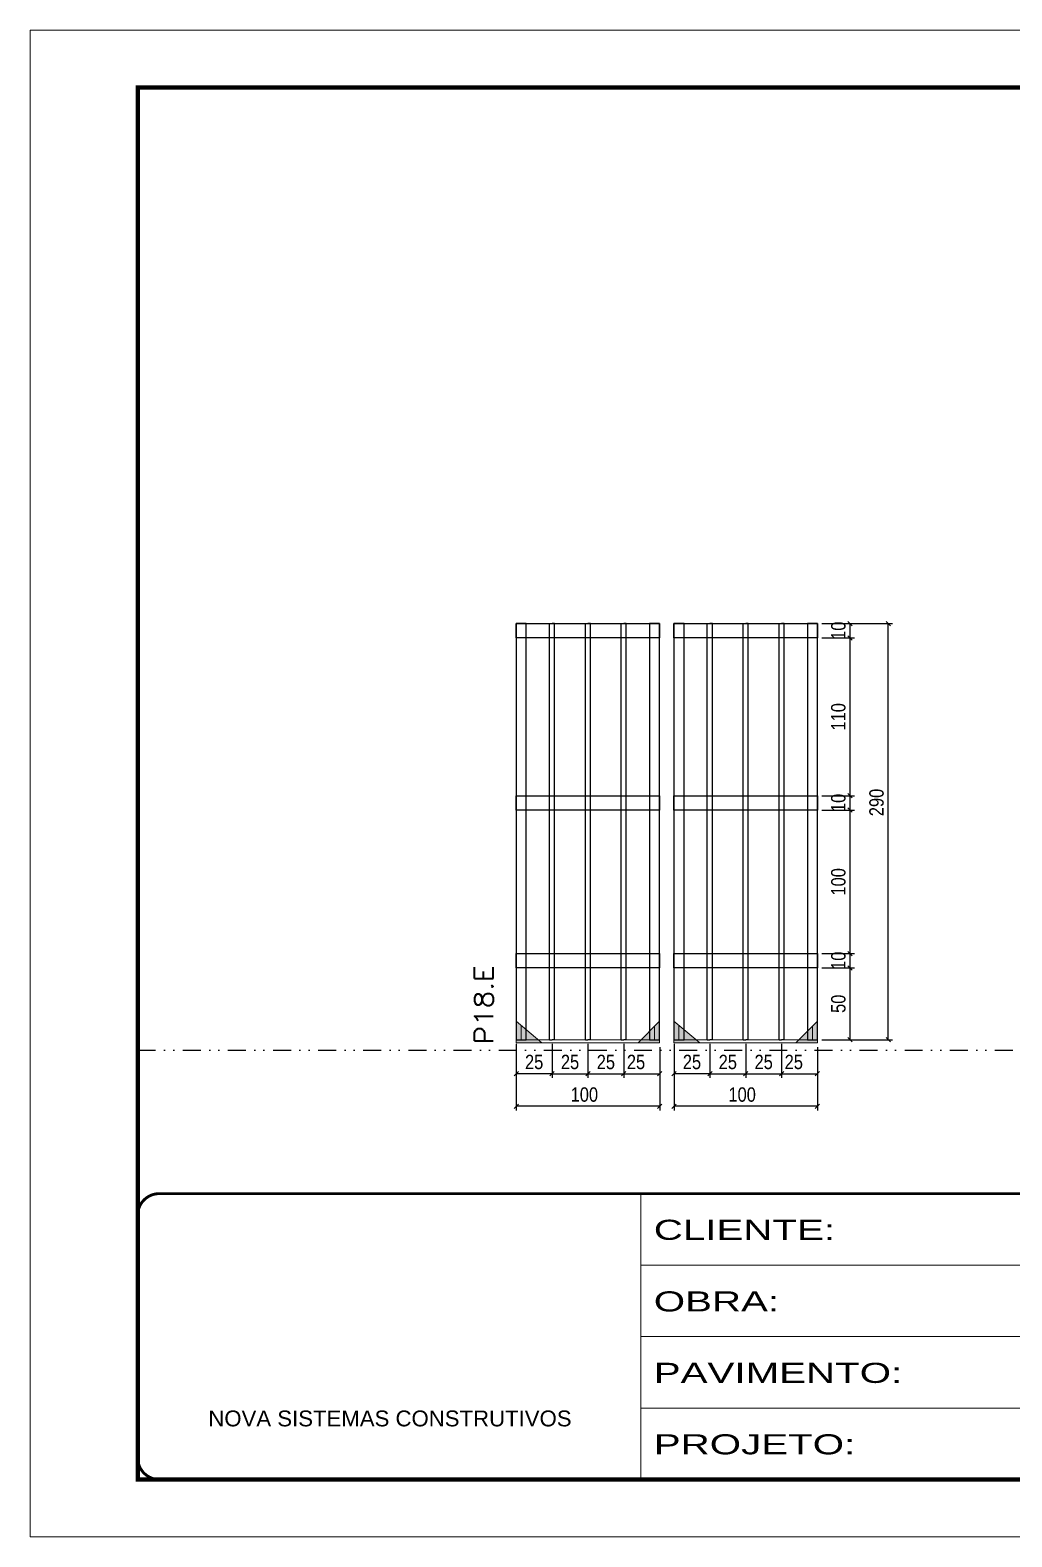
# Model space of a CAD drawing. Extents: x 14400 to 27878, y -21631 to 6985.
# Drawn here: x 14413 to 15098, y 1340 to 2390 of the extents above; entities that cross this region are included whole.
import ezdxf

# ---------------------------------------------------------------- set-up
doc = ezdxf.new("R2010")
doc.units = 0
for name, pattern in [('CONTINUO', [0]), ('DASHED', [0.75, 0.5, -0.25]), ('DIVIDE2', [0.625, 0.25, -0.125, 0, -0.125, 0, -0.125]), ('HIDDEN', [0.375, 0.25, -0.125])]:
    doc.linetypes.add(name, pattern=pattern)
for name, color, linetype in [('COTA', 241, 'Continuous'), ('Nível', 160, 'Continuous'), ('SARR_2.2x10', 60, 'Continuous'), ('SARR_3.5x7', 81, 'Continuous'), ('SARR_7x7', 40, 'Continuous')]:
    doc.layers.add(name, color=color, linetype=linetype)
for name, color, linetype, lineweight in [('Folhas', 255, 'Continuous', 9), ('Madeira', 126, 'Continuous', 18), ('Sarr 2.2x7', 40, 'Continuous', 9), ('SARRAFO DE PRESSAO', 251, 'DASHED', 9), ('Texto Seção', 7, 'Continuous', 15)]:
    doc.layers.add(name, color=color, linetype=linetype, lineweight=lineweight)
doc.styles.add('ARIAL', font='arial.ttf')
doc.styles.add('COTA TECNICA', font='techl___.ttf', dxfattribs={"height": 10})
doc.styles.add('REGUA-120', font='ROMANS.shx', dxfattribs={"height": 15})
doc.styles.add('Tecnologia', font='')
doc.styles.get('Tecnologia').set_extended_font_data('Forgotten Futurist')
doc.dimstyles.new('PAINEL', dxfattribs={"dimtxt": 10, "dimasz": 3, "dimexe": 3, "dimexo": 3, "dimgap": 3, "dimtad": 1, "dimdec": 1, "dimzin": 12, "dimdsep": 46, "dimtxsty": 'COTA TECNICA', "dimblk1": 'OBLIQUE', "dimblk2": 'OBLIQUE', "dimsah": 1, "dimcen": 0.9, "dimclrd": 4, "dimclre": 4, "dimclrt": 240, "dimadec": 1, "dimazin": 3, "dimtfac": 1, "dimtdec": 1, "dimtmove": 0, "dimatfit": 3, "dimfxl": 1, "dimtolj": 1, "dimtzin": 12, "dimarcsym": 0})

# ---------------------------------------------------------------- blocks, each defined once
blk = doc.blocks.new('9999999999')
at = {"color": 30, "linetype": 'CONTINUO'}
for p, q in [((98564.6, 34230.2), (98564.6, 34429.4)), ((98564.6, 34379.6), (99584, 34379.6)), ((98564.6, 34329.8), (99488, 34329.8)), ((98564.6, 34280), (99488, 34280))]:
    blk.add_line(p, q, dxfattribs=at)
at = {"color": 30, "linetype": 'CONTINUO', "const_width": 2}
blk.add_lwpolyline([(99584, 34230.2), (99584, 34414.4, 0.414214), (99569, 34429.4), (98229, 34429.4, 0.414214), (98214, 34414.4), (98214, 34245.2, 0.414214), (98229, 34230.2), (99584, 34230.2)], format="xyb", dxfattribs=at)
at = {"layer": 'Folhas'}
blk.add_lwpolyline([(98139, 34190.2), (99624, 34190.2), (99624, 35240.2), (98139, 35240.2)], close=True, dxfattribs=at)
at = {"layer": 'Folhas', "color": 30, "const_width": 3}
blk.add_lwpolyline([(98214, 34230.2), (99584, 34230.2), (99584, 35200.2), (98214, 35200.2)], close=True, dxfattribs=at)
at = {"color": 7, "linetype": 'Continuous', "ltscale": 5, "style": 'ARIAL'}
blk.add_text('NOVA SISTEMAS CONSTRUTIVOS', height=11.059, dxfattribs=at).set_placement((98263.2, 34267.2))
at = {"layer": 'Folhas', "color": 7, "style": 'Tecnologia', "width": 1.5}
for s, p in [('CLIENTE:', (98573.7, 34397.2)), ('OBRA:', (98573.7, 34347.3)), ('PAVIMENTO:', (98573.7, 34297.5)), ('PROJETO:', (98573.7, 34247.7))]:
    blk.add_text(s, height=14, dxfattribs=at).set_placement(p)
blk = doc.blocks.new('_Oblique')
at = {"color": 0, "linetype": 'ByBlock', "lineweight": -2}
blk.add_line((-0.5, -0.5), (0.5, 0.5), dxfattribs=at)
blk = doc.blocks.new('*D6464')
at = {"layer": 'COTA', "color": 4, "lineweight": -2, "transparency": 16777216}
for p, q in [((14862.3, 1668.7), (14862.3, 1637.5)), ((14962.3, 1668.7), (14962.3, 1637.5)), ((14962.3, 1640.5), (14862.3, 1640.5))]:
    blk.add_line(p, q, dxfattribs=at)
at = {"layer": 'Defpoints', "color": 0, "transparency": 16777216}
for p in [(14862.3, 1671.7), (14962.3, 1671.7), (14862.3, 1640.5)]:
    blk.add_point(p, dxfattribs=at)
at = {"layer": 'COTA', "color": 4, "lineweight": -2, "transparency": 16777216, "xscale": 3, "yscale": 3, "zscale": 3, "rotation": 180}
blk.add_blockref('_Oblique', (14862.3, 1640.5), dxfattribs=at)
at = {"layer": 'COTA', "color": 4, "lineweight": -2, "transparency": 16777216, "xscale": 3, "yscale": 3, "zscale": 3}
blk.add_blockref('_Oblique', (14962.3, 1640.5), dxfattribs=at)
at = {"layer": 'COTA', "color": 240, "transparency": 16777216, "insert": (14909.8, 1648.6), "char_height": 10, "attachment_point": 5, "style": 'COTA TECNICA'}
blk.add_mtext('\\A1;100', dxfattribs=at)
blk = doc.blocks.new('*D6465')
at = {"layer": 'COTA', "color": 4, "lineweight": -2, "transparency": 16777216}
for p, q in [((14862.3, 1683.9), (14862.3, 1660.2)), ((14887.3, 1683.9), (14887.3, 1660.2)), ((14887.3, 1663.2), (14862.3, 1663.2))]:
    blk.add_line(p, q, dxfattribs=at)
at = {"layer": 'Defpoints', "color": 0, "transparency": 16777216}
for p in [(14862.3, 1686.9), (14887.3, 1686.9), (14862.3, 1663.2)]:
    blk.add_point(p, dxfattribs=at)
at = {"layer": 'COTA', "color": 4, "lineweight": -2, "transparency": 16777216, "xscale": 3, "yscale": 3, "zscale": 3, "rotation": 180}
blk.add_blockref('_Oblique', (14862.3, 1663.2), dxfattribs=at)
at = {"layer": 'COTA', "color": 4, "lineweight": -2, "transparency": 16777216, "xscale": 3, "yscale": 3, "zscale": 3}
blk.add_blockref('_Oblique', (14887.3, 1663.2), dxfattribs=at)
at = {"layer": 'COTA', "color": 240, "transparency": 16777216, "insert": (14874.8, 1671.3), "char_height": 10, "attachment_point": 5, "style": 'COTA TECNICA'}
blk.add_mtext('\\A1;25', dxfattribs=at)
blk = doc.blocks.new('*D6466')
at = {"layer": 'COTA', "color": 4, "lineweight": -2, "transparency": 16777216}
for p, q in [((14937.3, 1683.9), (14937.3, 1660.2)), ((14962.3, 1681.7), (14962.3, 1660.2)), ((14937.3, 1663.2), (14962.3, 1663.2))]:
    blk.add_line(p, q, dxfattribs=at)
at = {"layer": 'Defpoints', "color": 0, "transparency": 16777216}
for p in [(14937.3, 1686.9), (14962.3, 1684.7), (14962.3, 1663.2)]:
    blk.add_point(p, dxfattribs=at)
at = {"layer": 'COTA', "color": 4, "lineweight": -2, "transparency": 16777216, "xscale": 3, "yscale": 3, "zscale": 3, "rotation": 180}
blk.add_blockref('_Oblique', (14937.3, 1663.2), dxfattribs=at)
at = {"layer": 'COTA', "color": 4, "lineweight": -2, "transparency": 16777216, "xscale": 3, "yscale": 3, "zscale": 3}
blk.add_blockref('_Oblique', (14962.3, 1663.2), dxfattribs=at)
at = {"layer": 'COTA', "color": 240, "transparency": 16777216, "insert": (14945.8, 1671.3), "char_height": 10, "attachment_point": 5, "style": 'COTA TECNICA'}
blk.add_mtext('\\A1;25', dxfattribs=at)
blk = doc.blocks.new('*D6467')
at = {"layer": 'COTA', "color": 4, "lineweight": -2, "transparency": 16777216}
for p, q in [((14887.3, 1683.9), (14887.3, 1660.2)), ((14912.3, 1683.9), (14912.3, 1660.2)), ((14887.3, 1663.2), (14912.3, 1663.2))]:
    blk.add_line(p, q, dxfattribs=at)
at = {"layer": 'Defpoints', "color": 0, "transparency": 16777216}
for p in [(14887.3, 1686.9), (14912.3, 1686.9), (14912.3, 1663.2)]:
    blk.add_point(p, dxfattribs=at)
at = {"layer": 'COTA', "color": 4, "lineweight": -2, "transparency": 16777216, "xscale": 3, "yscale": 3, "zscale": 3, "rotation": 180}
blk.add_blockref('_Oblique', (14887.3, 1663.2), dxfattribs=at)
at = {"layer": 'COTA', "color": 4, "lineweight": -2, "transparency": 16777216, "xscale": 3, "yscale": 3, "zscale": 3}
blk.add_blockref('_Oblique', (14912.3, 1663.2), dxfattribs=at)
at = {"layer": 'COTA', "color": 240, "transparency": 16777216, "insert": (14899.8, 1671.3), "char_height": 10, "attachment_point": 5, "style": 'COTA TECNICA'}
blk.add_mtext('\\A1;25', dxfattribs=at)
blk = doc.blocks.new('*D6468')
at = {"layer": 'COTA', "color": 4, "lineweight": -2, "transparency": 16777216}
for p, q in [((14965.3, 1736.9), (14988, 1736.9)), ((14985, 1686.9), (14985, 1736.9)), ((14965.3, 1686.9), (14988, 1686.9))]:
    blk.add_line(p, q, dxfattribs=at)
at = {"layer": 'Defpoints', "color": 0, "transparency": 16777216}
for p in [(14962.3, 1736.9), (14985, 1736.9), (14962.3, 1686.9)]:
    blk.add_point(p, dxfattribs=at)
at = {"layer": 'COTA', "color": 4, "lineweight": -2, "transparency": 16777216, "xscale": 3, "yscale": 3, "zscale": 3}
for p, rotation in [((14985, 1736.9), 90), ((14985, 1686.9), 270)]:
    blk.add_blockref('_Oblique', p, dxfattribs=dict(at, rotation=rotation))
at = {"layer": 'COTA', "color": 240, "transparency": 16777216, "insert": (14976.9, 1711.9), "char_height": 10, "attachment_point": 5, "rotation": 90, "style": 'COTA TECNICA'}
blk.add_mtext('\\A1;50', dxfattribs=at)
blk = doc.blocks.new('*D6469')
at = {"layer": 'COTA', "color": 4, "lineweight": -2, "transparency": 16777216}
for p, q in [((14912.3, 1683.9), (14912.3, 1660.2)), ((14937.3, 1683.9), (14937.3, 1660.2)), ((14912.3, 1663.2), (14937.3, 1663.2))]:
    blk.add_line(p, q, dxfattribs=at)
at = {"layer": 'Defpoints', "color": 0, "transparency": 16777216}
for p in [(14912.3, 1686.9), (14937.3, 1686.9), (14937.3, 1663.2)]:
    blk.add_point(p, dxfattribs=at)
at = {"layer": 'COTA', "color": 4, "lineweight": -2, "transparency": 16777216, "xscale": 3, "yscale": 3, "zscale": 3, "rotation": 180}
blk.add_blockref('_Oblique', (14912.3, 1663.2), dxfattribs=at)
at = {"layer": 'COTA', "color": 4, "lineweight": -2, "transparency": 16777216, "xscale": 3, "yscale": 3, "zscale": 3}
blk.add_blockref('_Oblique', (14937.3, 1663.2), dxfattribs=at)
at = {"layer": 'COTA', "color": 240, "transparency": 16777216, "insert": (14924.8, 1671.3), "char_height": 10, "attachment_point": 5, "style": 'COTA TECNICA'}
blk.add_mtext('\\A1;25', dxfattribs=at)
blk = doc.blocks.new('*D6470')
at = {"layer": 'COTA', "color": 4, "lineweight": -2, "transparency": 16777216}
for p, q in [((14965.3, 1746.9), (14988, 1746.9)), ((14985, 1736.9), (14985, 1746.9)), ((14965.3, 1736.9), (14988, 1736.9))]:
    blk.add_line(p, q, dxfattribs=at)
at = {"layer": 'Defpoints', "color": 0, "transparency": 16777216}
for p in [(14962.3, 1746.9), (14985, 1746.9), (14962.3, 1736.9)]:
    blk.add_point(p, dxfattribs=at)
at = {"layer": 'COTA', "color": 4, "lineweight": -2, "transparency": 16777216, "xscale": 3, "yscale": 3, "zscale": 3}
for p, rotation in [((14985, 1746.9), 90), ((14985, 1736.9), 270)]:
    blk.add_blockref('_Oblique', p, dxfattribs=dict(at, rotation=rotation))
at = {"layer": 'COTA', "color": 240, "transparency": 16777216, "insert": (14976.9, 1741.9), "char_height": 10, "attachment_point": 5, "rotation": 90, "style": 'COTA TECNICA'}
blk.add_mtext('\\A1;10', dxfattribs=at)
blk = doc.blocks.new('*D6471')
at = {"layer": 'COTA', "color": 4, "lineweight": -2, "transparency": 16777216}
for p, q in [((14965.3, 1846.9), (14988, 1846.9)), ((14985, 1746.9), (14985, 1846.9)), ((14965.3, 1746.9), (14988, 1746.9))]:
    blk.add_line(p, q, dxfattribs=at)
at = {"layer": 'Defpoints', "color": 0, "transparency": 16777216}
for p in [(14962.3, 1846.9), (14985, 1846.9), (14962.3, 1746.9)]:
    blk.add_point(p, dxfattribs=at)
at = {"layer": 'COTA', "color": 4, "lineweight": -2, "transparency": 16777216, "xscale": 3, "yscale": 3, "zscale": 3}
for p, rotation in [((14985, 1846.9), 90), ((14985, 1746.9), 270)]:
    blk.add_blockref('_Oblique', p, dxfattribs=dict(at, rotation=rotation))
at = {"layer": 'COTA', "color": 240, "transparency": 16777216, "insert": (14976.9, 1796.9), "char_height": 10, "attachment_point": 5, "rotation": 90, "style": 'COTA TECNICA'}
blk.add_mtext('\\A1;100', dxfattribs=at)
blk = doc.blocks.new('*D6472')
at = {"layer": 'COTA', "color": 4, "lineweight": -2, "transparency": 16777216}
for p, q in [((14965.3, 1856.9), (14988, 1856.9)), ((14985, 1846.9), (14985, 1856.9)), ((14965.3, 1846.9), (14988, 1846.9))]:
    blk.add_line(p, q, dxfattribs=at)
at = {"layer": 'Defpoints', "color": 0, "transparency": 16777216}
for p in [(14962.3, 1856.9), (14985, 1856.9), (14962.3, 1846.9)]:
    blk.add_point(p, dxfattribs=at)
at = {"layer": 'COTA', "color": 4, "lineweight": -2, "transparency": 16777216, "xscale": 3, "yscale": 3, "zscale": 3}
for p, rotation in [((14985, 1856.9), 90), ((14985, 1846.9), 270)]:
    blk.add_blockref('_Oblique', p, dxfattribs=dict(at, rotation=rotation))
at = {"layer": 'COTA', "color": 240, "transparency": 16777216, "insert": (14976.9, 1851.9), "char_height": 10, "attachment_point": 5, "rotation": 90, "style": 'COTA TECNICA'}
blk.add_mtext('\\A1;10', dxfattribs=at)
blk = doc.blocks.new('*D6473')
at = {"layer": 'COTA', "color": 4, "lineweight": -2, "transparency": 16777216}
for p, q in [((14965.3, 1976.9), (15014.6, 1976.9)), ((15011.6, 1686.9), (15011.6, 1976.9)), ((14965.3, 1686.9), (15014.6, 1686.9))]:
    blk.add_line(p, q, dxfattribs=at)
at = {"layer": 'Defpoints', "color": 0, "transparency": 16777216}
for p in [(14962.3, 1976.9), (15011.6, 1976.9), (14962.3, 1686.9)]:
    blk.add_point(p, dxfattribs=at)
at = {"layer": 'COTA', "color": 4, "lineweight": -2, "transparency": 16777216, "xscale": 3, "yscale": 3, "zscale": 3}
for p, rotation in [((15011.6, 1976.9), 90), ((15011.6, 1686.9), 270)]:
    blk.add_blockref('_Oblique', p, dxfattribs=dict(at, rotation=rotation))
at = {"layer": 'COTA', "color": 240, "transparency": 16777216, "insert": (15003.5, 1852.2), "char_height": 10, "attachment_point": 5, "rotation": 90, "style": 'COTA TECNICA'}
blk.add_mtext('\\A1;290', dxfattribs=at)
blk = doc.blocks.new('*D6474')
at = {"layer": 'COTA', "color": 4, "lineweight": -2, "transparency": 16777216}
for p, q in [((14752.3, 1668.7), (14752.3, 1637.5)), ((14852.3, 1668.7), (14852.3, 1637.5)), ((14852.3, 1640.5), (14752.3, 1640.5))]:
    blk.add_line(p, q, dxfattribs=at)
at = {"layer": 'Defpoints', "color": 0, "transparency": 16777216}
for p in [(14752.3, 1671.7), (14852.3, 1671.7), (14752.3, 1640.5)]:
    blk.add_point(p, dxfattribs=at)
at = {"layer": 'COTA', "color": 4, "lineweight": -2, "transparency": 16777216, "xscale": 3, "yscale": 3, "zscale": 3, "rotation": 180}
blk.add_blockref('_Oblique', (14752.3, 1640.5), dxfattribs=at)
at = {"layer": 'COTA', "color": 4, "lineweight": -2, "transparency": 16777216, "xscale": 3, "yscale": 3, "zscale": 3}
blk.add_blockref('_Oblique', (14852.3, 1640.5), dxfattribs=at)
at = {"layer": 'COTA', "color": 240, "transparency": 16777216, "insert": (14799.8, 1648.6), "char_height": 10, "attachment_point": 5, "style": 'COTA TECNICA'}
blk.add_mtext('\\A1;100', dxfattribs=at)
blk = doc.blocks.new('*D6475')
at = {"layer": 'COTA', "color": 4, "lineweight": -2, "transparency": 16777216}
for p, q in [((14752.3, 1683.9), (14752.3, 1660.2)), ((14777.3, 1683.9), (14777.3, 1660.2)), ((14777.3, 1663.2), (14752.3, 1663.2))]:
    blk.add_line(p, q, dxfattribs=at)
at = {"layer": 'Defpoints', "color": 0, "transparency": 16777216}
for p in [(14752.3, 1686.9), (14777.3, 1686.9), (14752.3, 1663.2)]:
    blk.add_point(p, dxfattribs=at)
at = {"layer": 'COTA', "color": 4, "lineweight": -2, "transparency": 16777216, "xscale": 3, "yscale": 3, "zscale": 3, "rotation": 180}
blk.add_blockref('_Oblique', (14752.3, 1663.2), dxfattribs=at)
at = {"layer": 'COTA', "color": 4, "lineweight": -2, "transparency": 16777216, "xscale": 3, "yscale": 3, "zscale": 3}
blk.add_blockref('_Oblique', (14777.3, 1663.2), dxfattribs=at)
at = {"layer": 'COTA', "color": 240, "transparency": 16777216, "insert": (14764.8, 1671.3), "char_height": 10, "attachment_point": 5, "style": 'COTA TECNICA'}
blk.add_mtext('\\A1;25', dxfattribs=at)
blk = doc.blocks.new('*D6476')
at = {"layer": 'COTA', "color": 4, "lineweight": -2, "transparency": 16777216}
for p, q in [((14827.3, 1683.9), (14827.3, 1660.2)), ((14852.3, 1681.7), (14852.3, 1660.2)), ((14827.3, 1663.2), (14852.3, 1663.2))]:
    blk.add_line(p, q, dxfattribs=at)
at = {"layer": 'Defpoints', "color": 0, "transparency": 16777216}
for p in [(14827.3, 1686.9), (14852.3, 1684.7), (14852.3, 1663.2)]:
    blk.add_point(p, dxfattribs=at)
at = {"layer": 'COTA', "color": 4, "lineweight": -2, "transparency": 16777216, "xscale": 3, "yscale": 3, "zscale": 3, "rotation": 180}
blk.add_blockref('_Oblique', (14827.3, 1663.2), dxfattribs=at)
at = {"layer": 'COTA', "color": 4, "lineweight": -2, "transparency": 16777216, "xscale": 3, "yscale": 3, "zscale": 3}
blk.add_blockref('_Oblique', (14852.3, 1663.2), dxfattribs=at)
at = {"layer": 'COTA', "color": 240, "transparency": 16777216, "insert": (14835.8, 1671.3), "char_height": 10, "attachment_point": 5, "style": 'COTA TECNICA'}
blk.add_mtext('\\A1;25', dxfattribs=at)
blk = doc.blocks.new('*D6477')
at = {"layer": 'COTA', "color": 4, "lineweight": -2, "transparency": 16777216}
for p, q in [((14777.3, 1683.9), (14777.3, 1660.2)), ((14802.3, 1683.9), (14802.3, 1660.2)), ((14777.3, 1663.2), (14802.3, 1663.2))]:
    blk.add_line(p, q, dxfattribs=at)
at = {"layer": 'Defpoints', "color": 0, "transparency": 16777216}
for p in [(14777.3, 1686.9), (14802.3, 1686.9), (14802.3, 1663.2)]:
    blk.add_point(p, dxfattribs=at)
at = {"layer": 'COTA', "color": 4, "lineweight": -2, "transparency": 16777216, "xscale": 3, "yscale": 3, "zscale": 3, "rotation": 180}
blk.add_blockref('_Oblique', (14777.3, 1663.2), dxfattribs=at)
at = {"layer": 'COTA', "color": 4, "lineweight": -2, "transparency": 16777216, "xscale": 3, "yscale": 3, "zscale": 3}
blk.add_blockref('_Oblique', (14802.3, 1663.2), dxfattribs=at)
at = {"layer": 'COTA', "color": 240, "transparency": 16777216, "insert": (14789.8, 1671.3), "char_height": 10, "attachment_point": 5, "style": 'COTA TECNICA'}
blk.add_mtext('\\A1;25', dxfattribs=at)
blk = doc.blocks.new('*D6478')
at = {"layer": 'COTA', "color": 4, "lineweight": -2, "transparency": 16777216}
for p, q in [((14802.3, 1683.9), (14802.3, 1660.2)), ((14827.3, 1683.9), (14827.3, 1660.2)), ((14802.3, 1663.2), (14827.3, 1663.2))]:
    blk.add_line(p, q, dxfattribs=at)
at = {"layer": 'Defpoints', "color": 0, "transparency": 16777216}
for p in [(14802.3, 1686.9), (14827.3, 1686.9), (14827.3, 1663.2)]:
    blk.add_point(p, dxfattribs=at)
at = {"layer": 'COTA', "color": 4, "lineweight": -2, "transparency": 16777216, "xscale": 3, "yscale": 3, "zscale": 3, "rotation": 180}
blk.add_blockref('_Oblique', (14802.3, 1663.2), dxfattribs=at)
at = {"layer": 'COTA', "color": 4, "lineweight": -2, "transparency": 16777216, "xscale": 3, "yscale": 3, "zscale": 3}
blk.add_blockref('_Oblique', (14827.3, 1663.2), dxfattribs=at)
at = {"layer": 'COTA', "color": 240, "transparency": 16777216, "insert": (14814.8, 1671.3), "char_height": 10, "attachment_point": 5, "style": 'COTA TECNICA'}
blk.add_mtext('\\A1;25', dxfattribs=at)
blk = doc.blocks.new('*D6479')
at = {"layer": 'COTA', "color": 4, "lineweight": -2, "transparency": 16777216}
for p, q in [((14965.3, 1966.9), (14988, 1966.9)), ((14985, 1856.9), (14985, 1966.9)), ((14965.3, 1856.9), (14988, 1856.9))]:
    blk.add_line(p, q, dxfattribs=at)
at = {"layer": 'Defpoints', "color": 0, "transparency": 16777216}
for p in [(14962.3, 1966.9), (14985, 1966.9), (14962.3, 1856.9)]:
    blk.add_point(p, dxfattribs=at)
at = {"layer": 'COTA', "color": 4, "lineweight": -2, "transparency": 16777216, "xscale": 3, "yscale": 3, "zscale": 3}
for p, rotation in [((14985, 1966.9), 90), ((14985, 1856.9), 270)]:
    blk.add_blockref('_Oblique', p, dxfattribs=dict(at, rotation=rotation))
at = {"layer": 'COTA', "color": 240, "transparency": 16777216, "insert": (14976.9, 1911.9), "char_height": 10, "attachment_point": 5, "rotation": 90, "style": 'COTA TECNICA'}
blk.add_mtext('\\A1;110', dxfattribs=at)
blk = doc.blocks.new('*D6480')
at = {"layer": 'COTA', "color": 4, "lineweight": -2, "transparency": 16777216}
for p, q in [((14965.3, 1976.9), (14988, 1976.9)), ((14985, 1966.9), (14985, 1976.9)), ((14965.3, 1966.9), (14988, 1966.9))]:
    blk.add_line(p, q, dxfattribs=at)
at = {"layer": 'Defpoints', "color": 0, "transparency": 16777216}
for p in [(14962.3, 1976.9), (14985, 1976.9), (14962.3, 1966.9)]:
    blk.add_point(p, dxfattribs=at)
at = {"layer": 'COTA', "color": 4, "lineweight": -2, "transparency": 16777216, "xscale": 3, "yscale": 3, "zscale": 3}
for p, rotation in [((14985, 1976.9), 90), ((14985, 1966.9), 270)]:
    blk.add_blockref('_Oblique', p, dxfattribs=dict(at, rotation=rotation))
at = {"layer": 'COTA', "color": 240, "transparency": 16777216, "insert": (14976.9, 1971.9), "char_height": 10, "attachment_point": 5, "rotation": 90, "style": 'COTA TECNICA'}
blk.add_mtext('\\A1;10', dxfattribs=at)

msp = doc.modelspace()

# ---------------------------------------------------------------- hatches: boundary and pattern name
at = {"layer": 'Madeira'}
h = msp.add_hatch(color=252, dxfattribs=at)
h.dxf.hatch_style = 2
h.paths.add_polyline_path([(14752.27, 1699.71), (14752.27, 1684.71), (14770.27, 1684.71)])
h = msp.add_hatch(color=252, dxfattribs=at)
h.dxf.hatch_style = 2
h.paths.add_polyline_path([(14852.27, 1699.71), (14852.27, 1684.71), (14837.27, 1684.71)])
h = msp.add_hatch(color=252, dxfattribs=at)
h.dxf.hatch_style = 2
h.paths.add_polyline_path([(14862.27, 1699.71), (14862.27, 1684.71), (14880.27, 1684.71)])
h = msp.add_hatch(color=252, dxfattribs=at)
h.dxf.hatch_style = 2
h.paths.add_polyline_path([(14962.27, 1699.71), (14962.27, 1684.71), (14947.27, 1684.71)])

# ---------------------------------------------------------------- linework, layer by layer
at = {"layer": 'Madeira', "color": 1, "linetype": 'HIDDEN'}
for p, q in [((14755.77, 1696.21), (14755.77, 1686.91)), ((14755.77, 1696.21), (14755.77, 1686.91)), ((14759.27, 1692.71), (14759.27, 1686.91)), ((14848.77, 1696.21), (14848.77, 1686.91)), ((14848.77, 1696.21), (14848.77, 1686.91)), ((14865.77, 1696.21), (14865.77, 1686.91)), ((14865.77, 1696.21), (14865.77, 1686.91)), ((14869.27, 1692.71), (14869.27, 1686.91)), ((14958.77, 1696.21), (14958.77, 1686.91)), ((14958.77, 1696.21), (14958.77, 1686.91)), ((14762.1, 1686.91), (14752.27, 1686.91)), ((14762.1, 1686.91), (14752.27, 1686.91)), ((14768.07, 1686.91), (14752.27, 1686.91)), ((14839.47, 1686.91), (14852.27, 1686.91)), ((14842.44, 1686.91), (14852.27, 1686.91)), ((14842.44, 1686.91), (14852.27, 1686.91)), ((14872.1, 1686.91), (14862.27, 1686.91)), ((14872.1, 1686.91), (14862.27, 1686.91)), ((14878.07, 1686.91), (14862.27, 1686.91)), ((14949.47, 1686.91), (14962.27, 1686.91)), ((14952.44, 1686.91), (14962.27, 1686.91)), ((14952.44, 1686.91), (14962.27, 1686.91))]:
    msp.add_line(p, q, dxfattribs=at)
at = {"layer": 'Madeira'}
for p, q in [((14752.27, 1686.91), (14752.27, 1684.71)), ((14752.27, 1686.91), (14752.27, 1684.71)), ((14752.27, 1686.91), (14752.27, 1684.71)), ((14862.27, 1686.91), (14862.27, 1684.71)), ((14862.27, 1686.91), (14862.27, 1684.71)), ((14862.27, 1686.91), (14862.27, 1684.71))]:
    msp.add_line(p, q, dxfattribs=at)
at = {"layer": 'Madeira', "color": 0}
for points in [[(14752.27, 1699.71), (14752.27, 1684.71), (14770.27, 1684.71), (14752.27, 1699.71)], [(14852.27, 1699.71), (14852.27, 1684.71), (14837.27, 1684.71), (14852.27, 1699.71)], [(14862.27, 1699.71), (14862.27, 1684.71), (14880.27, 1684.71), (14862.27, 1699.71)], [(14962.27, 1699.71), (14962.27, 1684.71), (14947.27, 1684.71), (14962.27, 1699.71)]]:
    msp.add_lwpolyline(points, dxfattribs=at)
at = {"layer": 'Nível', "color": 4, "linetype": 'DIVIDE2', "ltscale": 50}
msp.add_line((14488.47, 1679.71), (15858.47, 1679.71), dxfattribs=at)
at = {"layer": 'Sarr 2.2x7'}
for points in [[(14852.27, 1686.91), (14752.27, 1686.91), (14752.27, 1684.71), (14852.27, 1684.71)], [(14962.27, 1686.91), (14862.27, 1686.91), (14862.27, 1684.71), (14962.27, 1684.71)]]:
    msp.add_lwpolyline(points, close=True, dxfattribs=at)
at = {"layer": 'SARR_2.2x10'}
for points in [[(14752.27, 1976.88), (14852.27, 1976.87), (14852.27, 1966.87), (14752.27, 1966.88)], [(14862.27, 1976.88), (14962.27, 1976.87), (14962.27, 1966.87), (14862.27, 1966.88)], [(14752.27, 1856.88), (14852.27, 1856.87), (14852.27, 1846.87), (14752.27, 1846.88)], [(14862.27, 1856.88), (14962.27, 1856.87), (14962.27, 1846.87), (14862.27, 1846.88)], [(14752.27, 1746.88), (14852.27, 1746.87), (14852.27, 1736.87), (14752.27, 1736.88)], [(14862.27, 1746.88), (14962.27, 1746.87), (14962.27, 1736.87), (14862.27, 1736.88)]]:
    msp.add_lwpolyline(points, close=True, dxfattribs=at)
at = {"layer": 'SARR_3.5x7'}
for p, q in [((14775.52, 1686.91), (14775.52, 1976.88)), ((14775.52, 1976.88), (14777.27, 1976.88)), ((14779.02, 1976.88), (14777.27, 1976.88)), ((14779.02, 1686.91), (14779.02, 1976.88)), ((14800.52, 1686.91), (14800.52, 1976.88)), ((14800.52, 1976.88), (14802.27, 1976.88)), ((14804.02, 1976.88), (14802.27, 1976.88)), ((14804.02, 1686.91), (14804.02, 1976.88)), ((14825.52, 1686.91), (14825.52, 1976.88)), ((14825.52, 1976.88), (14827.27, 1976.88)), ((14829.02, 1976.88), (14827.27, 1976.88)), ((14829.02, 1686.91), (14829.02, 1976.88)), ((14885.52, 1686.91), (14885.52, 1976.88)), ((14885.52, 1976.88), (14887.27, 1976.88)), ((14889.02, 1976.88), (14887.27, 1976.88)), ((14889.02, 1686.91), (14889.02, 1976.88)), ((14910.52, 1686.91), (14910.52, 1976.88)), ((14910.52, 1976.88), (14912.27, 1976.88)), ((14914.02, 1976.88), (14912.27, 1976.88)), ((14914.02, 1686.91), (14914.02, 1976.88)), ((14935.52, 1686.91), (14935.52, 1976.88)), ((14935.52, 1976.88), (14937.27, 1976.88)), ((14939.02, 1976.88), (14937.27, 1976.88)), ((14939.02, 1686.91), (14939.02, 1976.88)), ((14775.52, 1686.91), (14777.27, 1686.91)), ((14779.02, 1686.91), (14777.27, 1686.91)), ((14800.52, 1686.91), (14802.27, 1686.91)), ((14804.02, 1686.91), (14802.27, 1686.91)), ((14825.52, 1686.91), (14827.27, 1686.91)), ((14829.02, 1686.91), (14827.27, 1686.91)), ((14885.52, 1686.91), (14887.27, 1686.91)), ((14889.02, 1686.91), (14887.27, 1686.91)), ((14910.52, 1686.91), (14912.27, 1686.91)), ((14914.02, 1686.91), (14912.27, 1686.91)), ((14935.52, 1686.91), (14937.27, 1686.91)), ((14939.02, 1686.91), (14937.27, 1686.91))]:
    msp.add_line(p, q, dxfattribs=at)
at = {"layer": 'SARR_7x7'}
for points in [[(14752.27, 1686.91), (14759.27, 1686.91), (14759.27, 1976.88), (14752.27, 1976.88)], [(14845.27, 1686.91), (14852.27, 1686.91), (14852.27, 1976.88), (14845.27, 1976.88)], [(14862.27, 1686.91), (14869.27, 1686.91), (14869.27, 1976.88), (14862.27, 1976.88)], [(14955.27, 1686.91), (14962.27, 1686.91), (14962.27, 1976.88), (14955.27, 1976.88)]]:
    msp.add_lwpolyline(points, close=True, dxfattribs=at)

# ---------------------------------------------------------------- block references
at = {"layer": 'SARRAFO DE PRESSAO', "color": 6, "linetype": 'ByBlock'}
msp.add_blockref('9999999999', (-83725.51, -32849.78), dxfattribs=at)

# ---------------------------------------------------------------- texts
at = {"layer": 'Texto Seção', "style": 'REGUA-120', "width": 1.1}
msp.add_text('P18.E', height=13, rotation=90, dxfattribs=at).set_placement((14736.27, 1683.6))

# ---------------------------------------------------------------- dimensions: what is measured, and where the dimension line sits
at = {"layer": 'COTA'}
for base, p1, p2, angle, picture, middle in [((14984.97, 1976.91), (14962.27, 1966.91), (14962.27, 1976.91), 90, '*D6480', (14984.97, 1971.91)), ((15011.61, 1976.88), (14962.27, 1686.87), (14962.27, 1976.88), 90, '*D6473', (15011.61, 1852.18)), ((14984.97, 1856.91), (14962.27, 1846.91), (14962.27, 1856.91), 90, '*D6472', (14984.97, 1851.91)), ((14984.97, 1746.91), (14962.27, 1736.91), (14962.27, 1746.91), 90, '*D6470', (14984.97, 1741.91)), ((14752.27, 1640.53), (14852.27, 1671.71), (14752.27, 1671.71), 180, '*D6474', (14799.77, 1640.53)), ((14862.27, 1640.53), (14962.27, 1671.71), (14862.27, 1671.71), 180, '*D6464', (14909.77, 1640.53))]:
    dim = msp.add_linear_dim(base=base, p1=p1, p2=p2, angle=angle, dimstyle='PAINEL', override={"dimtmove": 1}, dxfattribs=at)
    dim.commit()
    dim.dimension.update_dxf_attribs({"geometry": picture, "text_midpoint": middle, "dimtype": 160})
for base, p1, p2, angle, picture, middle in [((14984.97, 1966.87), (14962.27, 1856.87), (14962.27, 1966.87), 90, '*D6479', (14976.86, 1911.87)), ((14984.97, 1846.91), (14962.27, 1746.91), (14962.27, 1846.91), 90, '*D6471', (14976.86, 1796.91)), ((14984.97, 1736.91), (14962.27, 1686.91), (14962.27, 1736.91), 90, '*D6468', (14976.86, 1711.91)), ((14752.27, 1663.21), (14777.27, 1686.91), (14752.27, 1686.91), 180, '*D6475', (14764.77, 1671.32)), ((14862.27, 1663.21), (14887.27, 1686.91), (14862.27, 1686.91), 180, '*D6465', (14874.77, 1671.32))]:
    dim = msp.add_linear_dim(base=base, p1=p1, p2=p2, angle=angle, dimstyle='PAINEL', override={"dimtmove": 1}, dxfattribs=at)
    dim.commit()
    dim.dimension.update_dxf_attribs({"geometry": picture, "text_midpoint": middle})
for base, p1, p2, picture, middle in [((14802.27, 1663.21), (14777.27, 1686.91), (14802.27, 1686.91), '*D6477', (14789.77, 1671.32)), ((14827.27, 1663.21), (14802.27, 1686.91), (14827.27, 1686.91), '*D6478', (14814.77, 1671.32)), ((14912.27, 1663.21), (14887.27, 1686.91), (14912.27, 1686.91), '*D6467', (14899.77, 1671.32)), ((14937.27, 1663.21), (14912.27, 1686.91), (14937.27, 1686.91), '*D6469', (14924.77, 1671.32))]:
    dim = msp.add_linear_dim(base=base, p1=p1, p2=p2, dimstyle='PAINEL', override={"dimtmove": 1}, dxfattribs=at)
    dim.commit()
    dim.dimension.update_dxf_attribs({"geometry": picture, "text_midpoint": middle})
for base, p1, p2, picture, middle in [((14852.27, 1663.21), (14827.27, 1686.91), (14852.27, 1684.71), '*D6476', (14835.77, 1663.21)), ((14962.27, 1663.21), (14937.27, 1686.91), (14962.27, 1684.71), '*D6466', (14945.77, 1663.21))]:
    dim = msp.add_linear_dim(base=base, p1=p1, p2=p2, dimstyle='PAINEL', override={"dimtmove": 1}, dxfattribs=at)
    dim.commit()
    dim.dimension.update_dxf_attribs({"geometry": picture, "text_midpoint": middle, "dimtype": 160})

doc.saveas('drawing.dxf')
